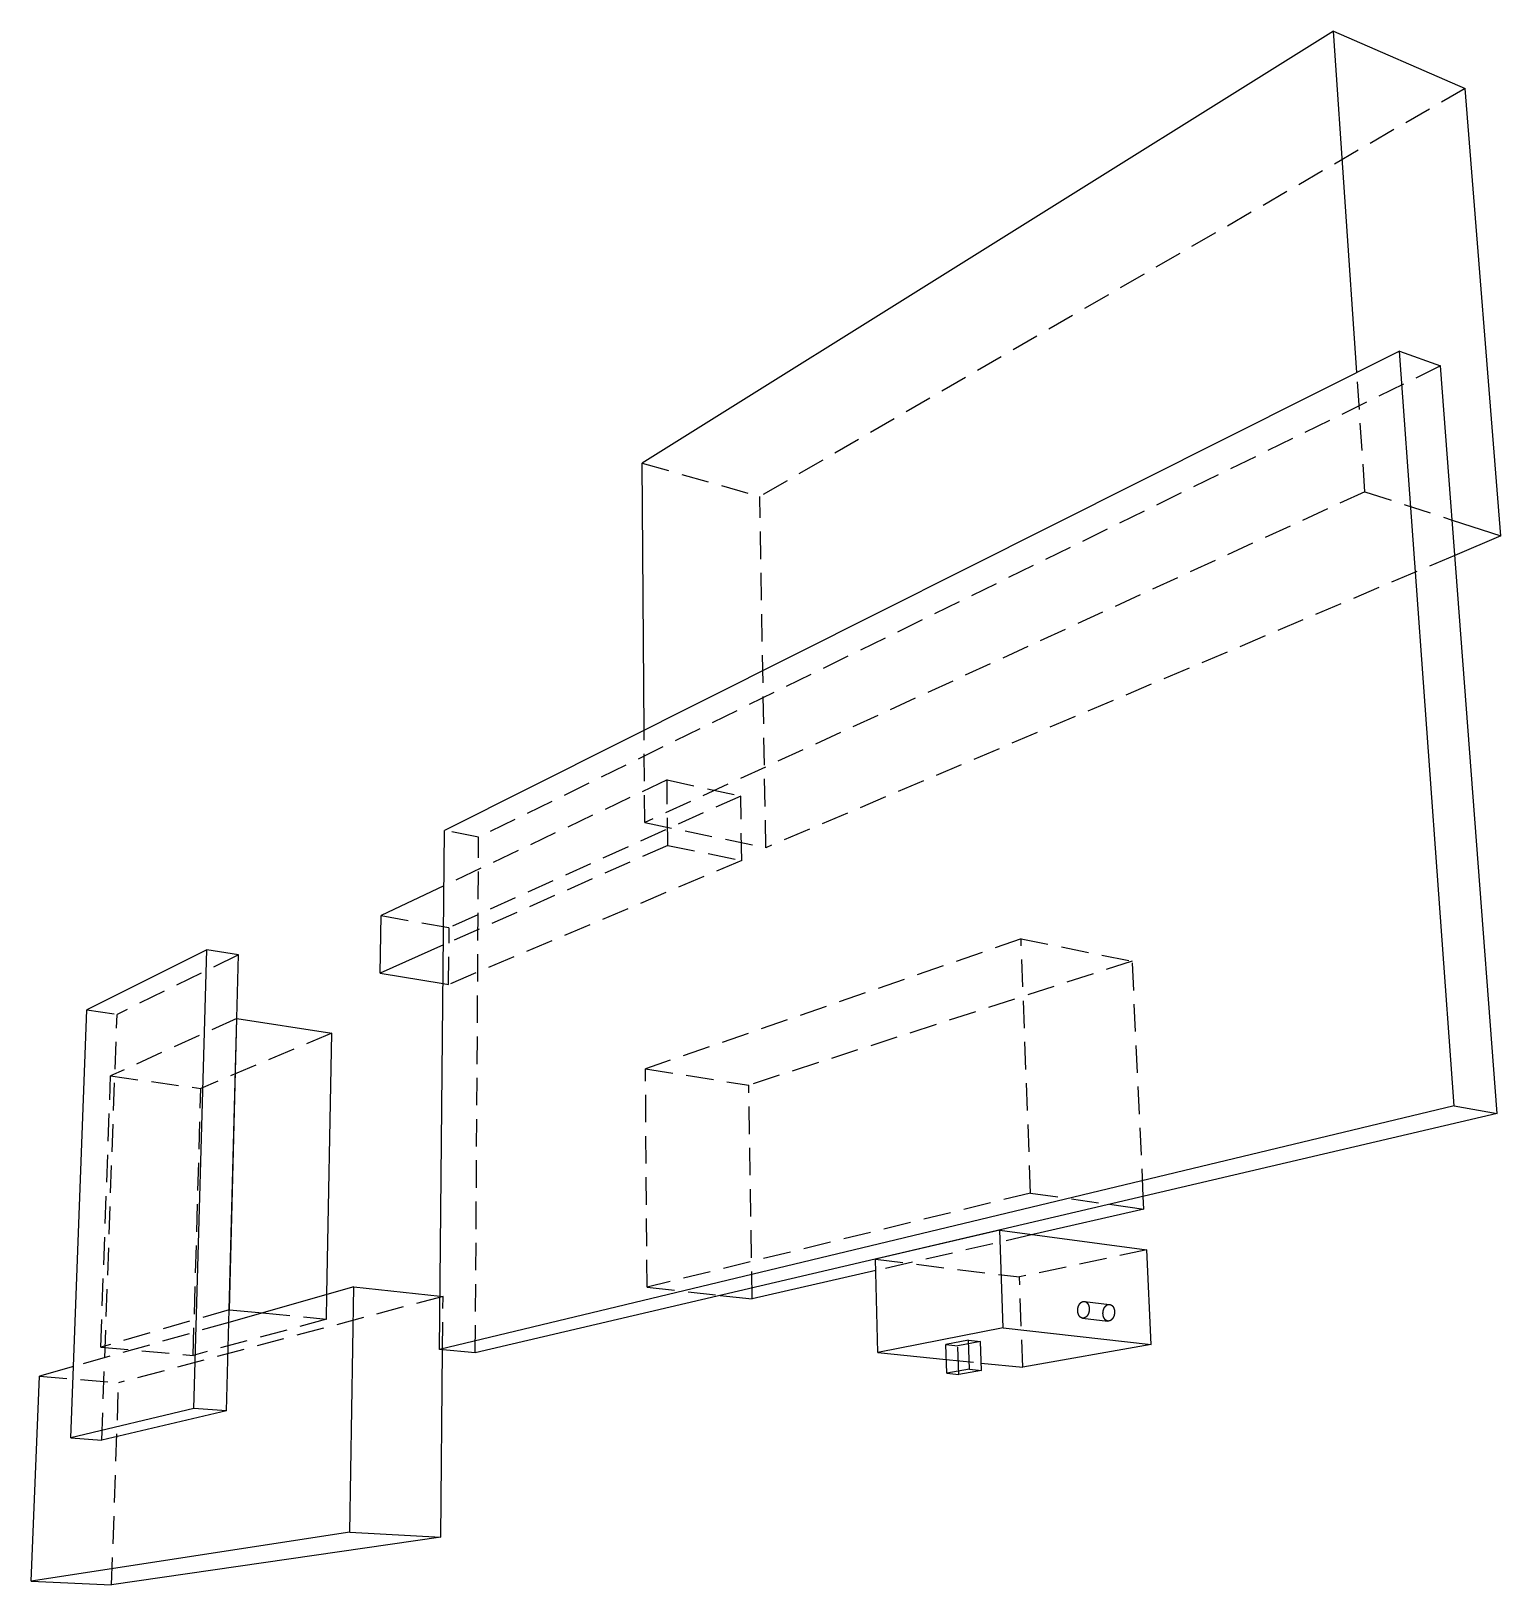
# Model space of a CAD drawing. Header units: millimetres. Extents: x -122 to 218, y -125 to 234.
import ezdxf

# ---------------------------------------------------------------- set-up
doc = ezdxf.new("R2010")
doc.units = ezdxf.units.MM
doc.linetypes.add('HIDDEN', pattern=[9.525, 6.35, -3.175])
doc.layers.add('hidden', color=7, linetype='HIDDEN')
doc.layers.add('visible', color=7, linetype='CONTINUOUS')

msp = doc.modelspace()

# ---------------------------------------------------------------- linework, layer by layer
at = {"layer": 'hidden'}
for p, q in [((209.65, 220.54), (46.7, 126.29)), ((203.92, 156.42), (-18.25, 47.59)), ((186.47, 127.39), (184.59, 154.88)), ((19.5, 133.97), (46.7, 126.29)), ((186.47, 127.39), (20.1, 50.98)), ((48.08, 45.16), (46.7, 126.29)), ((186.47, 127.39), (206.61, 120.84)), ((207.23, 112.66), (48.08, 45.16)), ((20.1, 50.98), (19.95, 72.27)), ((25.28, 60.8), (-26.27, 36.37)), ((25.28, 60.8), (42.29, 57.1)), ((25.41, 45.69), (25.28, 60.8)), ((42.29, 57.1), (-25.07, 26.69)), ((42.51, 42.2), (42.29, 57.1)), ((20.1, 50.98), (48.08, 45.16)), ((-18.25, 47.59), (-26.15, 49.15)), ((-19.03, -71.49), (-18.25, 47.59)), ((25.41, 45.69), (-26.39, 22.69)), ((25.41, 45.69), (42.51, 42.2)), ((42.51, 42.2), (-25.18, 13.57)), ((-40.78, 29.49), (-25.07, 26.69)), ((-25.18, 13.57), (-25.07, 26.69)), ((107.02, 24.09), (20.29, -5.93)), ((107.02, 24.09), (132.73, 18.96)), ((109.24, -34.6), (107.02, 24.09)), ((-73.76, 20.39), (-101.78, 6.67)), ((132.73, 18.96), (44.16, -9.67)), ((135.27, -35.38), (132.73, 18.96)), ((-26.48, 13.79), (-25.18, 13.57)), ((-108.72, 7.72), (-101.78, 6.67)), ((-105.3, -91.68), (-101.78, 6.67)), ((-74.14, 5.7), (-103.28, -7.54)), ((-52.18, 2.35), (-82.42, -10.45)), ((20.29, -5.93), (44.16, -9.67)), ((20.64, -56.37), (20.29, -5.93)), ((-105.54, -70.19), (-103.28, -7.54)), ((-103.28, -7.54), (-82.42, -10.45)), ((-84.19, -72.09), (-82.42, -10.45)), ((44.92, -59.07), (44.16, -9.67)), ((109.24, -34.6), (20.64, -56.37)), ((109.24, -34.6), (127.49, -37.2)), ((109.78, -44.2), (73.5, -52.52)), ((73.43, -49.9), (106.67, -53.99)), ((136.07, -47.7), (106.67, -53.99)), ((20.64, -56.37), (37.55, -58.25)), ((107.43, -74.85), (106.67, -53.99)), ((-26.48, -58.47), (-101.41, -78.43)), ((-53.39, -63.75), (-53.29, -58.06)), ((-27.15, -58.4), (-26.48, -58.47)), ((-26.59, -70.78), (-26.48, -58.47)), ((121.66, -59.63), (127.5, -60.32)), ((-75.97, -64.5), (-111.86, -74.69)), ((-75.89, -61.56), (-105.54, -70.19)), ((-53.39, -63.75), (-84.19, -72.09)), ((-68.2, -62.29), (-53.39, -63.75)), ((121.25, -63.49), (127.09, -64.17)), ((-105.54, -70.19), (-84.19, -72.09)), ((89.66, -69.61), (92.42, -69.91)), ((97.65, -68.9), (92.42, -69.91)), ((92.63, -76.51), (92.42, -69.91)), ((89.76, -73.04), (97.82, -73.87)), ((-119.7, -76.92), (-101.41, -78.43)), ((-103.02, -125.11), (-101.41, -78.43))]:
    msp.add_line(p, q, dxfattribs=at)
for points in [[(120.13, -61.82), (120.13, -61.57), (120.15, -61.33), (120.19, -61.08), (120.26, -60.85), (120.34, -60.62), (120.44, -60.42), (120.56, -60.23), (120.69, -60.06), (120.84, -59.91), (120.99, -59.8), (121.16, -59.71), (121.32, -59.65), (121.49, -59.62), (121.66, -59.63)], [(121.66, -59.63), (121.95, -59.71), (122.21, -59.88), (122.43, -60.14), (122.61, -60.47), (122.73, -60.86), (122.78, -61.28), (122.77, -61.71), (122.69, -62.14), (122.55, -62.54), (122.36, -62.89), (122.12, -63.17), (121.84, -63.37), (121.55, -63.48), (121.25, -63.49)], [(125.96, -62.5), (125.96, -62.26), (125.98, -62.01), (126.03, -61.77), (126.09, -61.54), (126.17, -61.31), (126.27, -61.11), (126.39, -60.92), (126.53, -60.75), (126.67, -60.61), (126.83, -60.49), (126.99, -60.4), (127.16, -60.34), (127.33, -60.32), (127.5, -60.32)], [(127.5, -60.32), (127.78, -60.41), (128.05, -60.58), (128.27, -60.84), (128.45, -61.17), (128.57, -61.55), (128.63, -61.97), (128.61, -62.4), (128.54, -62.82), (128.4, -63.22), (128.2, -63.56), (127.96, -63.84), (127.68, -64.04), (127.39, -64.15), (127.09, -64.17)], [(121.25, -63.49), (121.13, -63.47), (121, -63.43), (120.88, -63.37), (120.77, -63.29), (120.66, -63.2), (120.56, -63.09), (120.47, -62.97), (120.39, -62.83), (120.32, -62.68), (120.26, -62.53), (120.21, -62.36), (120.17, -62.18), (120.14, -62), (120.13, -61.82)], [(127.09, -64.17), (126.97, -64.14), (126.84, -64.1), (126.72, -64.04), (126.61, -63.97), (126.5, -63.87), (126.4, -63.77), (126.31, -63.64), (126.22, -63.51), (126.15, -63.36), (126.09, -63.2), (126.04, -63.04), (126, -62.86), (125.97, -62.68), (125.96, -62.5)]]:
    msp.add_open_spline(points, degree=1, dxfattribs=at)
at = {"layer": 'visible'}
for p, q in [((179.2, 233.77), (19.5, 133.97)), ((179.2, 233.77), (209.65, 220.54)), ((184.59, 154.88), (179.2, 233.77)), ((217.87, 117.17), (209.65, 220.54)), ((194.48, 159.85), (-26.15, 49.15)), ((194.48, 159.85), (203.92, 156.42)), ((207.06, -14.48), (194.48, 159.85)), ((216.97, -16.26), (203.92, 156.42)), ((19.95, 72.27), (19.5, 133.97)), ((206.61, 120.84), (217.87, 117.17)), ((217.87, 117.17), (207.23, 112.66)), ((-27.26, -70.71), (-26.15, 49.15)), ((-26.27, 36.37), (-40.78, 29.49)), ((-40.97, 16.21), (-40.78, 29.49)), ((-81.04, 21.6), (-108.72, 7.72)), ((-84.07, -84.35), (-81.04, 21.6)), ((-73.76, 20.39), (-81.04, 21.6)), ((-26.39, 22.69), (-40.97, 16.21)), ((-76.5, -84.94), (-73.76, 20.39)), ((-40.97, 16.21), (-26.48, 13.79)), ((-112.49, -91.17), (-108.72, 7.72)), ((-75.84, -61.54), (-74.09, 5.73)), ((-74.09, 5.73), (-74.14, 5.7)), ((-74.09, 5.73), (-52.18, 2.35)), ((-53.29, -58.06), (-52.18, 2.35)), ((207.06, -14.48), (-27.26, -70.71)), ((216.97, -16.26), (-19.03, -71.49)), ((207.06, -14.48), (216.97, -16.26)), ((135.41, -38.33), (135.27, -35.38)), ((135.41, -38.33), (109.78, -44.2)), ((127.49, -37.2), (135.41, -38.33)), ((102.12, -43.19), (73.43, -49.9)), ((102.12, -43.19), (136.07, -47.7)), ((102.91, -65.77), (102.12, -43.19)), ((73.97, -71.42), (73.43, -49.9)), ((137.09, -69.57), (136.07, -47.7)), ((73.5, -52.52), (44.92, -59.07)), ((-47.1, -56.3), (-75.97, -64.5)), ((-48.01, -112.92), (-47.1, -56.3)), ((-47.1, -56.3), (-27.15, -58.4)), ((37.55, -58.25), (44.92, -59.07)), ((-75.84, -61.54), (-75.89, -61.56)), ((-75.84, -61.54), (-68.2, -62.29)), ((102.91, -65.77), (73.97, -71.42)), ((102.91, -65.77), (137.09, -69.57)), ((-19.03, -71.49), (-27.26, -70.71)), ((-26.99, -114.11), (-26.59, -70.78)), ((73.97, -71.42), (89.76, -73.04)), ((94.88, -68.61), (89.66, -69.61)), ((89.86, -76.24), (89.66, -69.61)), ((94.88, -68.61), (97.65, -68.9)), ((95.09, -75.29), (94.88, -68.61)), ((97.87, -75.57), (97.65, -68.9)), ((137.09, -69.57), (107.43, -74.85)), ((-111.86, -74.69), (-119.7, -76.92)), ((95.09, -75.29), (89.86, -76.24)), ((95.09, -75.29), (97.87, -75.57)), ((97.82, -73.87), (107.43, -74.85)), ((-121.64, -124.28), (-119.7, -76.92)), ((89.86, -76.24), (92.63, -76.51)), ((97.87, -75.57), (92.63, -76.51)), ((-84.07, -84.35), (-112.49, -91.17)), ((-76.5, -84.94), (-105.3, -91.68)), ((-76.5, -84.94), (-84.07, -84.35)), ((-112.49, -91.17), (-105.3, -91.68)), ((-48.01, -112.92), (-121.64, -124.28)), ((-26.99, -114.11), (-103.02, -125.11)), ((-48.01, -112.92), (-26.99, -114.11)), ((-121.64, -124.28), (-103.02, -125.11))]:
    msp.add_line(p, q, dxfattribs=at)

doc.saveas('drawing.dxf')
